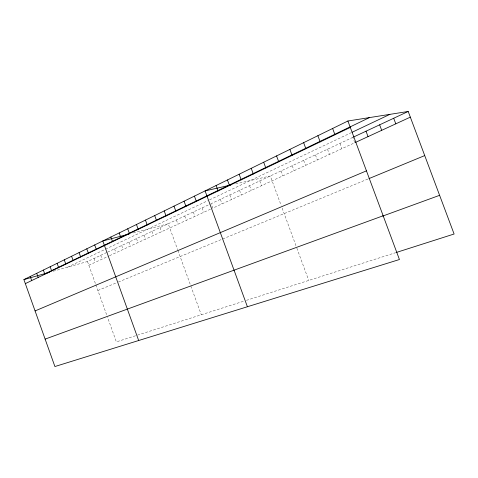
<?xml version="1.0" encoding="UTF-8"?>
<svg xmlns="http://www.w3.org/2000/svg" width="478" height="478" viewBox="0 0 478 478"><rect width="100%" height="100%" fill="white"/><g stroke="black" fill="none" stroke-linecap="round" stroke-linejoin="round"><path stroke-width="0.36" stroke-dasharray="2.39 1.79" d="M67.583 267.172L104.843 249.504M105.507 249.193L207.661 200.754M209.561 199.858L351.605 132.508M53.315 271.229L87.492 261.514L106.935 252.414M107.556 252.127L210.481 203.969M88.83 265.242L108.942 255.975M109.576 255.682L212.118 208.444M97.9 290.481L117.068 282.57M118.335 282.044L368.239 178.903M135.507 335.765L116.369 341.878L107.496 317.183M137.467 335.138L244.401 300.985M246.433 300.339L395.67 252.671M133.243 232.953L168.214 223.74L177.655 249.731M235.666 183.905L270.303 175.982L281.13 205.403M339.966 143.388L341.925 148.652M327.514 149.214L329.438 154.406M315.414 154.872L317.308 159.993M303.661 160.375L305.526 165.418M292.231 165.723L294.066 170.694M281.118 170.921L282.928 175.826M282.139 208.139L296.127 246.146M296.868 248.16L308.746 280.437M259.781 180.905L261.538 185.679M249.54 185.697L251.267 190.411M239.562 190.364L241.265 195.018M229.84 194.91L231.519 199.511M220.364 199.344L222.025 203.885M202.122 207.882L203.736 212.31M193.333 211.993L194.928 216.367M184.759 216.002L186.33 220.328M176.388 219.922L177.941 224.188M177.9 250.412L190.369 284.739M190.847 286.053L201.274 314.763M159.993 227.588L161.51 231.758M151.968 231.346L153.462 235.469M144.135 235.009L145.611 239.084M136.475 238.594L137.933 242.621M129 242.089L130.434 246.074M121.687 245.513L123.109 249.45M114.541 248.853L115.945 252.748M100.721 255.324L102.089 259.13M94.035 258.449L95.391 262.219M87.492 261.514L95.63 284.165M95.881 284.864L106.785 315.199M352.794 137.383L211.127 203.664L212.764 208.151L354.784 142.725L352.794 137.383"/><path stroke-width="0.72" d="M347.906 121L399.435 259.524L54.904 366.536L23.9 279.594L347.906 121L408.2 111.464L454.1 234.011L396.37 252.45M45.99 273.308L369.458 117.588M25.34 283.627L350.296 127.411M352.268 132.197L389.893 114.362M353.457 137.078L408.2 111.464M355.447 142.42L410.327 117.14M35.073 310.927L366.453 170.855M368.908 178.623L424.727 155.583M45.123 339.117L383.159 215.775M382.824 216.032L439.611 195.323M23.9 279.594L49.318 272.364M129.126 234.041L102.806 240.966L138.674 340.515M230.862 185.004L205.098 190.901L247.401 306.745M393.699 118.251L395.79 123.838M379.646 124.824L381.695 130.327M366.017 131.199L368.036 136.624M332.628 128.474L334.97 134.778M317.882 135.692L320.176 141.888M303.638 142.665L305.89 148.754M289.871 149.405L292.082 155.392M276.559 155.918L278.734 161.809M263.683 162.221L265.816 168.023M251.219 168.328L253.316 174.034M239.143 174.237L241.205 179.853M227.444 179.961L229.47 185.494M216.098 185.512L218.093 190.961M194.421 196.123L196.35 201.411M184.06 201.196L185.954 206.412M173.992 206.126L175.862 211.264M164.211 210.912L166.051 215.978M154.705 215.566L156.515 220.561M145.455 220.089L147.242 225.019M136.463 224.493L138.226 229.356M127.71 228.777L129.448 233.575M119.189 232.947L120.898 237.686M110.89 237.01L112.581 241.689M94.692 244.939L96.335 249.498M86.787 248.811L88.406 253.304M79.085 252.581L80.68 257.021M71.581 256.256L73.152 260.641M64.261 259.835L65.815 264.167M57.121 263.33L58.651 267.608M50.154 266.742L51.666 270.966M43.355 270.07L44.848 274.247M36.716 273.32L38.186 277.449M30.234 276.493L31.685 280.574"/></g></svg>
